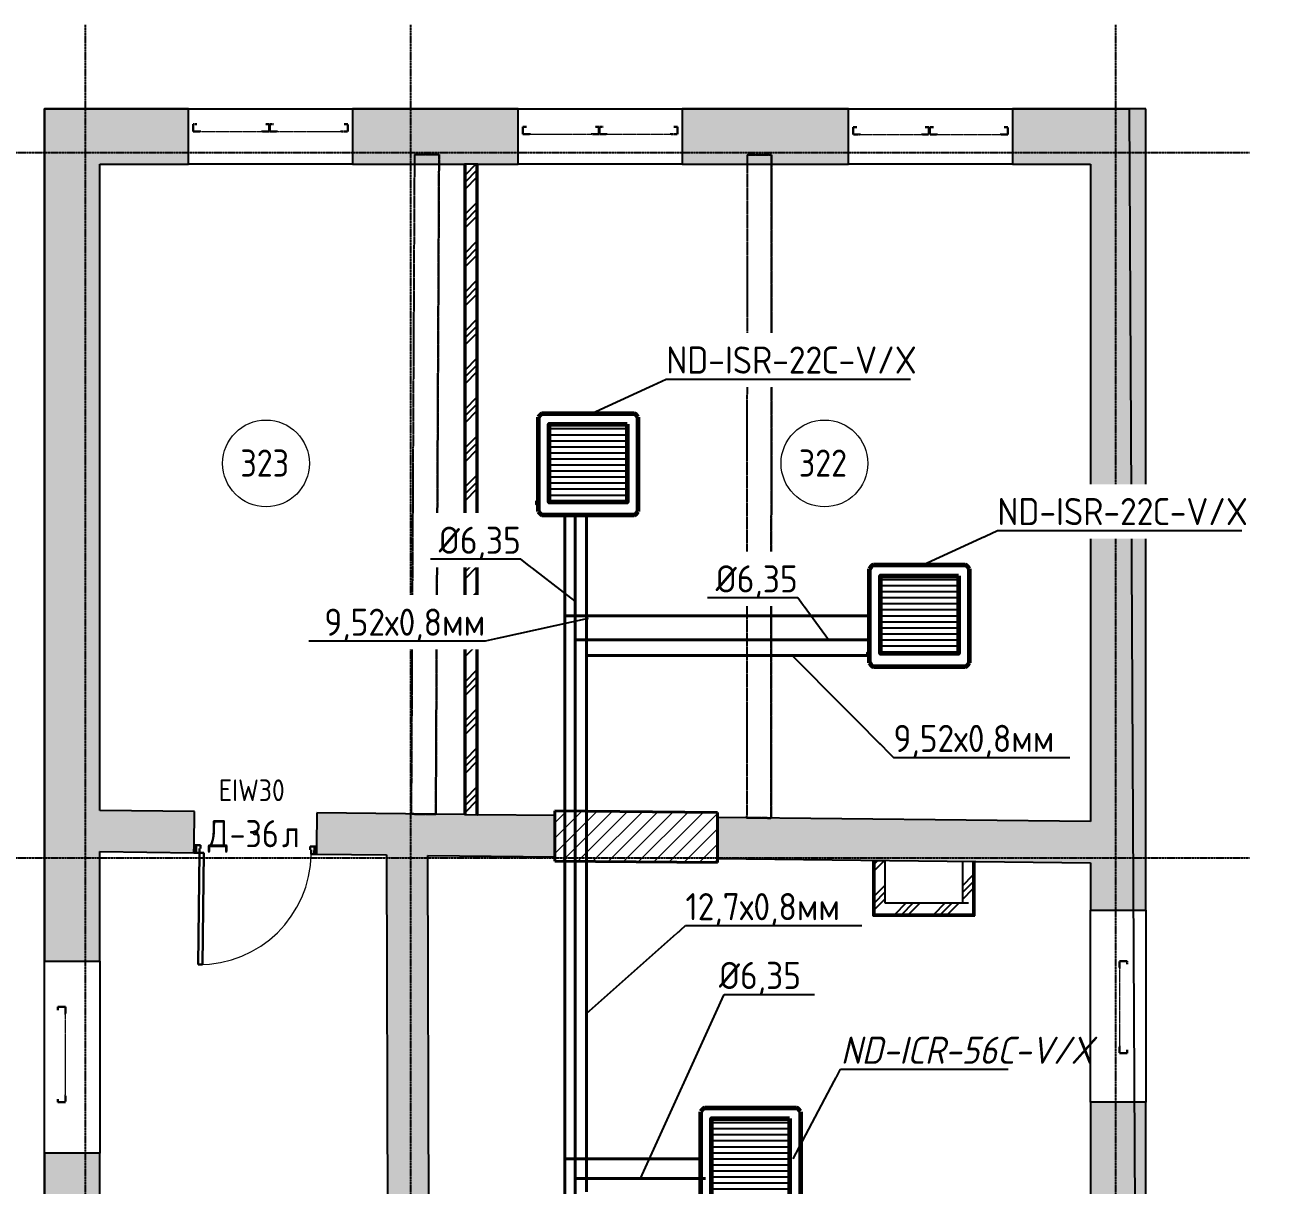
# Model space of a CAD drawing. Header units: millimetres. Extents: x -129048 to 476301, y -5853 to 215316.
# Drawn here: x 261829 to 273272, y 33988 to 44685 of the extents above; entities that cross this region are included whole.
import ezdxf
from ezdxf import colors
from ezdxf.entities.mleader import LeaderData, LeaderLine
from ezdxf.math import Vec2, Vec3

# ---------------------------------------------------------------- set-up
doc = ezdxf.new("R2010")
doc.units = ezdxf.units.MM
for name, pattern in [('ADSK_Линия сетки', [25, 20, -2.5, 0, -2.5]), ('ADSK_Сверху', [4.5, 3, -1.5]), ('ADSK_Снесено', [4.5, 3, -1.5])]:
    doc.linetypes.add(name, pattern=pattern)
for name, color, linetype, lineweight, true_color in [('_ Окна', 5, 'Continuous', 30, 0x0000ff), ('Стены внутренние', 5, 'Continuous', 18, 0x0000ff), ('Стены наружные', 1, 'ADSK_Снесено', 18, 0xff0000), ('Стены штриховка', 5, 'Continuous', 18, 0x0000ff)]:
    doc.layers.add(name, color=color, linetype=linetype, lineweight=lineweight, true_color=true_color)
for name, color, linetype, lineweight in [('GAZLAITER', 1, 'Continuous', 40), ('Двери', 251, 'Continuous', 18), ('Дренаж', 36, 'Continuous', 40), ('Каркас', 7, 'Continuous', 18), ('Кондеи', 6, 'Continuous', 60), ('Марки дверей', 7, 'Continuous', 20), ('Марки помещений', 7, 'Continuous', 20), ('Обратка', 5, 'Continuous', 25), ('Окна', 251, 'Continuous', 18), ('Отсутсвующие МО', 2, 'Continuous', 60), ('Стены', 7, 'Continuous', 18), ('Стены разрез', 7, 'Continuous', 40)]:
    doc.layers.add(name, color=color, linetype=linetype, lineweight=lineweight)
doc.styles.add('GOST Common_1', font='GOST Common_0.ttf', dxfattribs={"width": 0.9, "height": 200})
doc.styles.add('GOST Common_2', font='GOST Common_0.ttf', dxfattribs={"width": 0.9, "height": 250})
doc.styles.add('PIK', font='isocpeur.ttf', dxfattribs={"width": 0.9, "height": 250})
pattern_1 = [(45, (215977.25, 150), (-179.6051, 179.6051), []), (45, (216040.75, 150), (0, 359.2102), []), (45, (215913.75, 150), (0, 359.2102), [])]

# ---------------------------------------------------------------- blocks, each defined once
blk = doc.blocks.new('Витраж-тент со смещением вовне - 60мм 34 сдвиг-2061685-03 План 3-го этажа')
at = {"layer": '_ Окна', "color": 161, "linetype": 'ADSK_Сверху', "true_color": 0xaaaaff}
for p, q in [((-349.5, 25), (-349.5, -45)), ((-349.5, 25), (-315.5, 25)), ((-349.5, -45), (-349.5, 25)), ((349.5, 25), (315.5, 25)), ((349.5, -45), (349.5, 25)), ((349.5, -45), (349.5, 25)), ((-289.5, -45), (-349.5, -45)), ((-289.5, -35), (-289.5, -45)), ((289.5, -35), (289.5, -45)), ((289.5, -45), (349.5, -45))]:
    blk.add_line(p, q, dxfattribs=at)
at = {"layer": 'Окна', "color": 161, "linetype": 'ADSK_Сверху', "true_color": 0xaaaaff}
blk.add_line((-289.5, -45), (289.5, -45), dxfattribs=at)
blk = doc.blocks.new('Витраж-тент со смещением вовне - 60мм 34 сдвиг-2061687-03 План 3-го этажа')
at = {"layer": '_ Окна', "color": 161, "linetype": 'ADSK_Сверху', "true_color": 0xaaaaff}
for p, q in [((-359.5, 25), (-359.5, -45)), ((-359.5, 25), (-325.5, 25)), ((-359.5, -45), (-359.5, 25)), ((359.5, 25), (325.5, 25)), ((359.5, -45), (359.5, 25)), ((359.5, -45), (359.5, 25)), ((-299.5, -45), (-359.5, -45)), ((-299.5, -35), (-299.5, -45)), ((299.5, -35), (299.5, -45)), ((299.5, -45), (359.5, -45))]:
    blk.add_line(p, q, dxfattribs=at)
at = {"layer": 'Окна', "color": 161, "linetype": 'ADSK_Сверху', "true_color": 0xaaaaff}
blk.add_line((-299.5, -45), (299.5, -45), dxfattribs=at)
blk = doc.blocks.new('Витраж-тент со смещением вовне - 60мм 30 сдвиг-1466942-03 План 3-го этажа')
at = {"layer": '_ Окна', "color": 161, "linetype": 'ADSK_Сверху', "true_color": 0xaaaaff}
for p, q in [((-440, 25), (-440, -45)), ((-440, 25), (-410, 25)), ((-440, -45), (-440, 25)), ((440, 25), (410, 25)), ((440, -45), (440, 25)), ((440, -45), (440, 25)), ((-380, -45), (-440, -45)), ((-380, -35), (-380, -45)), ((380, -35), (380, -45)), ((380, -45), (440, -45))]:
    blk.add_line(p, q, dxfattribs=at)
at = {"layer": 'Окна', "color": 161, "linetype": 'ADSK_Сверху', "true_color": 0xaaaaff}
blk.add_line((-380, -45), (380, -45), dxfattribs=at)
blk = doc.blocks.new('Витраж-тент со смещением вовне - 60мм 30 сдвиг-1466951-03 План 3-го этажа')
at = {"layer": '_ Окна', "color": 161, "linetype": 'ADSK_Сверху', "true_color": 0xaaaaff}
for p, q in [((-425, 25), (-425, -45)), ((-425, 25), (-395, 25)), ((-425, -45), (-425, 25)), ((425, 25), (395, 25)), ((425, -45), (425, 25)), ((425, -45), (425, 25)), ((-365, -45), (-425, -45)), ((-365, -35), (-365, -45)), ((365, -35), (365, -45)), ((365, -45), (425, -45))]:
    blk.add_line(p, q, dxfattribs=at)
at = {"layer": 'Окна', "color": 161, "linetype": 'ADSK_Сверху', "true_color": 0xaaaaff}
blk.add_line((-365, -45), (365, -45), dxfattribs=at)
blk = doc.blocks.new('Новые проёмы 3 этаж - Новые проёмы 3 этаж-1676495-03 План 3-го этажа')
at = {"layer": 'Стены'}
h = blk.add_hatch(dxfattribs=at)
h.set_pattern_fill('FP_4', color=256, style=0, pattern_type=2)
h.set_pattern_definition([(45, (0, 0), (-70.71068, 70.71068), [])])
h.paths.add_polyline_path([(52237, 36811), (52237, 37273), (50737, 37290), (50737, 36824), (51296, 36819)])
at = {"layer": 'Стены разрез'}
for p, q in [((52237, 37273), (50737, 37290)), ((50737, 37290), (50737, 36824)), ((52237, 36811), (52237, 37273)), ((50737, 36824), (52237, 36811))]:
    blk.add_line(p, q, dxfattribs=at)
blk = doc.blocks.new('AC_Дверь_Однопольная - Д-36л 1130х2200h-2279790-03 План 3-го этажа')
at = {"layer": 'Двери', "lineweight": 30}
for p, q in [((515, 1220), (475, 1220)), ((475, 1220), (475, 190)), ((515, 190), (515, 1220)), ((-545, 190), (-565, 190)), ((-565, 190), (-565, 120)), ((-565, 120), (-545, 120)), ((-515, 190), (-545, 190)), ((-545, 190), (-545, 120)), ((-545, 120), (-545, 190)), ((-545, 120), (-505, 120)), ((-515, 150), (-515, 190)), ((-505, 150), (-515, 150)), ((-505, 120), (-505, 150)), ((475, 190), (515, 190)), ((515, 150), (505, 150)), ((505, 150), (505, 120)), ((505, 120), (545, 120)), ((545, 190), (515, 190)), ((515, 190), (515, 150)), ((545, 120), (545, 190)), ((565, 190), (545, 190)), ((545, 190), (545, 120)), ((545, 120), (565, 120)), ((565, 120), (565, 190))]:
    blk.add_line(p, q, dxfattribs=at)
at = {"layer": 'Двери'}
blk.add_arc((515, 190), 1030, 90, 180, dxfattribs=at)
blk = doc.blocks.new('ADSK_Марка_Помещение_ОдноЗначение - Номер-247393-03 План 3-го этажа')
at = {"layer": 'Марки помещений'}
blk.add_circle((0, 0), 4, dxfattribs=at)
blk = doc.blocks.new('ADSK_Марка_Дверь - Типоразмер_ADSK_Марка-58376-03 План 3-го этажа')
at = {"layer": 'Марки дверей', "lineweight": 9}
blk.add_circle((0, 0), 0.2, dxfattribs=at)
blk = doc.blocks.new('Фанкйол')
at = {"layer": 'Кондеи', "lineweight": 25}
h = blk.add_hatch(dxfattribs=at)
h.set_pattern_fill('LINE', color=256, scale=11.68, angle=90)
h.set_pattern_definition([(90, (495465.057, -661010.487), (-37.084, 2e-15), [])])
h.paths.add_polyline_path([(20708.9, 22771.3), (20708.9, 22292.3), (21187.9, 22292.3), (21187.9, 22771.3)])
at = {"layer": 'Кондеи'}
for points in [[(20642.8, 22249.6), (20642.8, 22814)], [(20666.2, 22837.4), (21244.8, 22837.4)], [(21268.2, 22814), (21268.2, 22249.7)], [(21244.8, 22226.2), (20666.2, 22226.2)]]:
    blk.add_lwpolyline(points, dxfattribs=at)
blk.add_lwpolyline([(20708.9, 22771.3), (21187.9, 22771.3), (21187.9, 22292.3), (20708.9, 22292.3)], close=True, dxfattribs=at)
for centre, radius, start, end in [((20688.8, 22791.4), 51.3, 116.21469, 153.78806), ((21222.2, 22791.5), 51.2, 26.14279, 63.80121), ((20688.8, 22272.2), 51.3, 206.21194, 243.78531), ((21222.4, 22272), 51, 296.16014, 334.02027)]:
    blk.add_arc(centre, radius, start, end, dxfattribs=at)
at = {"layer": 'Обратка'}
blk.add_lwpolyline([(21199.9, 22226.2), (21183.4, 22226.2), (21183.4, 22209.7), (21199.9, 22209.7)], close=True, dxfattribs=at)

msp = doc.modelspace()

# ---------------------------------------------------------------- hatches: boundary and pattern name
at = {"layer": 'Стены внутренние', "lineweight": 25, "true_color": 0x636466}
h = msp.add_hatch(dxfattribs=at)
h.set_pattern_fill('FP_1', color=251, style=0, pattern_type=2)
h.set_pattern_definition(pattern_1)
h.paths.add_polyline_path([(265993.05562, 37403.07485), (265993.05562, 43399.20652), (265893.05562, 43399.20652), (265893.05562, 37404.20748)])
h = msp.add_hatch(color=251, dxfattribs=at)
h.paths.add_polyline_path([(265163.17605, 37032.44992), (265161.97528, 37412.48789), (264521.9896, 37419.73654), (264518.47868, 37039.75193), (265161.97528, 37032.46352)])
h.paths.add_polyline_path([(263387.75837, 37052.55877), (263392.06207, 37432.5344), (262520.4664, 37442.40632), (262520.4664, 37062.38194), (262602.19011, 37061.45632)])
h = msp.add_hatch(color=251, dxfattribs=at)
h.paths.add_polyline_path([(271652.71087, 36958.94773), (271652.71087, 37338.9721), (268213.98675, 37377.92), (268213.98675, 36997.89563), (271510.28427, 36960.56089)])
h.paths.add_polyline_path([(266713.98675, 37014.88502), (266713.98675, 37394.9094), (265161.97528, 37412.48789), (265163.17605, 37032.44992), (266056.74765, 37022.32909)])
h = msp.add_hatch(color=251, dxfattribs=at)
h.paths.add_polyline_path([(265204.68889, 23893.77805), (265584.687, 23894.97869), (265584.50722, 23951.87837), (265204.50532, 23951.87837)])
h.paths.add_polyline_path([(265274.82377, 25181.87837), (265580.62092, 25181.87837), (265564.07164, 30419.66711), (265184.07405, 30418.30594), (265200.61902, 25181.87837)])
h.paths.add_polyline_path([(265179.75815, 31784.27142), (265559.75575, 31785.63259), (265543.19155, 37028.14576), (265163.17605, 37032.44992), (265174.08924, 33578.46169)])
h = msp.add_hatch(dxfattribs=at)
h.set_pattern_fill('FP_1', color=251, style=0, pattern_type=2)
h.set_pattern_definition(pattern_1)
h.paths.add_polyline_path([(269660.89525, 36586.78828), (269760.89525, 36586.78828), (269760.89525, 36980.37493), (269660.89525, 36981.50756), (269660.89525, 36605.88557)])
h = msp.add_hatch(dxfattribs=at)
h.set_pattern_fill('FP_1', color=251, style=0, pattern_type=2)
h.set_pattern_definition(pattern_1)
h.paths.add_polyline_path([(270519.45457, 36486.78828), (270572.56611, 36486.78828), (270572.56611, 36971.18174), (270472.56611, 36971.18174), (270472.56611, 36486.78828), (270503.75318, 36486.78828)])
h = msp.add_hatch(dxfattribs=at)
h.set_pattern_fill('FP_1', color=251, style=0, pattern_type=2)
h.set_pattern_definition(pattern_1)
h.paths.add_polyline_path([(270472.56611, 36486.78828), (270472.56611, 36586.78828), (269660.89525, 36586.78828), (269660.89525, 36486.78828)])
at = {"layer": 'Стены наружные', "linetype": 'Continuous', "lineweight": 25, "true_color": 0x636466}
h = msp.add_hatch(color=251, dxfattribs=at)
h.paths.add_polyline_path([(271652.71087, 43399.20652), (271652.71087, 43909.20652), (270932.69164, 43909.20652), (270932.69164, 43399.20652)])
h.paths.add_polyline_path([(269422.69164, 43399.20652), (269422.69164, 43909.20652), (267888.13184, 43909.20652), (267888.13184, 43399.20652)])
h.paths.add_polyline_path([(263339.13095, 43399.20652), (263339.13095, 43909.20652), (262010.4664, 43909.20652), (262010.4664, 43399.20652), (262520.4664, 43399.20652)])
h.paths.add_polyline_path([(264849.13095, 43399.20652), (266378.13184, 43399.20652), (266378.13184, 43909.20652), (264849.13095, 43909.20652), (264849.13095, 43564.99636)])
h = msp.add_hatch(color=251, dxfattribs=at)
h.paths.add_polyline_path([(272162.71087, 21011.32158), (272162.71087, 22148.70542), (271652.71087, 22148.70542), (271652.71087, 21013.67631), (271945.10281, 21012.3263)])
h.paths.add_polyline_path([(271807.49883, 23918.70542), (272162.71087, 23918.70542), (272162.71087, 26230.6845), (271652.71087, 26230.6845), (271652.71087, 23918.70542)])
h.paths.add_polyline_path([(271757.76448, 28000.6845), (272162.71087, 28000.6845), (272162.71087, 30433.88967), (271652.71087, 30433.88967), (271652.71087, 28000.6845)])
h.paths.add_polyline_path([(271757.76448, 32203.88967), (272162.71087, 32203.88967), (272162.71087, 34754.15593), (271652.71087, 34754.15593), (271652.71087, 32203.88967)])
h.paths.add_polyline_path([(272162.71087, 36524.15593), (272162.71087, 43909.20652), (271652.71087, 43909.20652), (271652.71087, 36524.15593), (271945.10281, 36524.15593)])
h = msp.add_hatch(color=251, dxfattribs=at)
h.paths.add_polyline_path([(262306.61413, 21084.05859), (262520.4664, 21084.05859), (262520.4664, 22215.52318), (262010.4664, 22215.52318), (262010.4664, 21084.05859)])
h.paths.add_polyline_path([(262399.82977, 23985.52318), (262520.4664, 23985.52318), (262520.4664, 26210.50885), (262010.4664, 26210.50885), (262010.4664, 23985.52318)])
h.paths.add_polyline_path([(262010.4664, 27980.50885), (262520.4664, 27980.50885), (262520.4664, 30265.57482), (262010.4664, 30265.57482), (262010.4664, 29083.80849)])
h.paths.add_polyline_path([(262010.4664, 32035.57482), (262520.4664, 32035.57482), (262520.4664, 34281.62113), (262010.4664, 34281.62113), (262010.4664, 33578.46169)])
h.paths.add_polyline_path([(262371.15171, 36051.62113), (262520.4664, 36051.62113), (262520.4664, 43399.20652), (262010.4664, 43399.20652), (262010.4664, 36051.62113), (262369.83034, 36051.62113)])

# ---------------------------------------------------------------- linework, layer by layer
at = {"linetype": 'ADSK_Линия сетки', "lineweight": 25}
for p, q in [((262387.16465, -2825.79407), (262387.16465, 44684.78674)), ((265387.16465, -2825.79407), (265387.16465, 44684.78674)), ((271887.16465, -2825.79407), (271887.16465, 44684.78674)), ((204891.02955, 43506.78828), (273118.97256, 43506.78828)), ((204891.02955, 37006.78828), (273118.97256, 37006.78828))]:
    msp.add_line(p, q, dxfattribs=at)
at = {"color": 251, "lineweight": 25, "true_color": 0x636466}
msp.add_lwpolyline([(262010.4664, 21084.05859), (262010.4664, 43909.20652), (272009.87193, 43909.20652), (272191.20351, 8682.30207), (265910.655, 8682.30207), (265910.655, 300.23165), (258014.186, 300.23165), (258014.186, 2256.78828), (247213.22785, 2336.47811), (247313.64977, 2335.73719), (247313.64977, -2582.56685), (234949.89798, -2582.56685), (234949.89798, 2336.47811), (224250.2517, 2336.47811), (224250.2517, 422.0206), (216267.75299, 456.78828), (216267.75299, 8679.25245)], dxfattribs=at)
at = {"layer": 'GAZLAITER', "lineweight": 40, "ltscale": 10}
for p, q in [((266902.84577, 34047.83259), (266902.84577, 40164.27896)), ((269616.89642, 39014.6646), (266902.84577, 39014.6646)), ((268105.04317, 34047.83259), (266902.84577, 34047.83259)), ((266902.84577, 34047.83259), (266902.84577, 25891.52691))]:
    msp.add_line(p, q, dxfattribs=at)
at = {"layer": 'GAZLAITER', "color": 5, "lineweight": 40, "ltscale": 10}
for p, q in [((267005.89834, 33927.83392), (267005.89834, 40164.27896)), ((269592.1194, 38869.8693), (267005.89834, 38869.8693))]:
    msp.add_line(p, q, dxfattribs=at)
at = {"layer": 'Дренаж'}
for p, q in [((266807.40068, 40164.27896), (266807.40068, 20253.30168)), ((269616.89642, 39236.42544), (266807.40068, 39236.42544)), ((268061.34188, 34231.46507), (266807.40068, 34231.46507))]:
    msp.add_line(p, q, dxfattribs=at)
at = {"layer": 'Каркас', "color": 251, "linetype": 'ADSK_Сверху', "lineweight": 25, "true_color": 0x636466}
for p, q in [((265420.63429, 43489.48755), (265390.53732, 37409.89914)), ((265420.63429, 43489.48755), (265390.53732, 37409.89914)), ((265647.73151, 43488.36331), (265420.63429, 43489.48755)), ((265420.63429, 43489.48755), (265647.73151, 43488.36331)), ((265617.62737, 37407.32705), (265647.73151, 43488.36331)), ((265647.73151, 43488.36331), (265617.62737, 37407.32705)), ((268488.05003, 43486.73577), (268483.20703, 37374.87074)), ((268488.05003, 43486.73577), (268483.20703, 37374.87074)), ((268713.24996, 43486.55732), (268488.05003, 43486.73577)), ((268488.05003, 43486.73577), (268713.24996, 43486.55732)), ((268708.40508, 37372.32009), (268713.24996, 43486.55732)), ((268713.24996, 43486.55732), (268708.40508, 37372.32009)), ((265390.53732, 37409.89914), (265617.62737, 37407.32705)), ((265617.62737, 37407.32705), (265390.53732, 37409.89914)), ((268483.20703, 37374.87074), (268708.40508, 37372.32009)), ((268708.40508, 37372.32009), (268483.20703, 37374.87074))]:
    msp.add_line(p, q, dxfattribs=at)
at = {"layer": 'Стены внутренние', "color": 251, "lineweight": 25, "true_color": 0x636466}
for p, q in [((265881.05562, 43399.20652), (265881.05562, 37404.3434)), ((266003.05562, 43399.20652), (265883.05562, 43399.20652)), ((266005.05562, 37402.93894), (266005.05562, 43399.20652)), ((263392.06207, 37432.5344), (262520.4664, 37442.40632)), ((263388.55115, 37122.55428), (263392.06207, 37432.5344)), ((264521.9896, 37419.73654), (264518.47868, 37109.75642)), ((265881.05562, 37404.3434), (264521.9896, 37419.73654)), ((265883.05562, 37404.32074), (266003.05562, 37402.96159)), ((266713.98675, 37394.9094), (266005.05562, 37402.93894)), ((266713.98675, 37014.88502), (266713.98675, 37394.9094)), ((271652.71087, 37338.9721), (268213.98675, 37377.92)), ((268213.98675, 37377.92), (268213.98675, 36997.89563)), ((262520.4664, 37062.38194), (263387.75837, 37052.55877)), ((264517.68589, 37039.76091), (265163.17605, 37032.44992)), ((265163.17605, 37032.44992), (265179.75815, 31784.27142)), ((265543.19155, 37028.14576), (266713.98675, 37014.88502)), ((265559.75575, 31785.63259), (265543.19155, 37028.14576)), ((268213.98675, 36997.89563), (271652.71087, 36958.94773)), ((269645.89525, 36981.67745), (269645.89525, 36471.78828)), ((269760.89525, 36586.78828), (269760.89525, 36980.37493)), ((270472.56611, 36972.31436), (270472.56611, 36586.78828)), ((270587.56611, 36471.78828), (270587.56611, 36971.01184)), ((270472.56611, 36586.78828), (269760.89525, 36586.78828)), ((269645.89525, 36471.78828), (270587.56611, 36471.78828))]:
    msp.add_line(p, q, dxfattribs=at)
at = {"layer": 'Стены внутренние', "color": 251, "linetype": 'ADSK_Сверху', "lineweight": 25, "true_color": 0x636466}
for p, q in [((269645.89525, 36981.67745), (269645.89525, 36471.78828)), ((269645.89525, 36981.67745), (269760.89525, 36980.37493)), ((269760.89525, 36586.78828), (269760.89525, 36980.37493)), ((270528.00256, 36586.78828), (269760.89525, 36586.78828)), ((269645.89525, 36471.78828), (270528.00256, 36471.78828))]:
    msp.add_line(p, q, dxfattribs=at)
at = {"layer": 'Стены наружные', "color": 251, "linetype": 'Continuous', "lineweight": 25, "true_color": 0x636466}
for p, q in [((263339.13095, 43909.20652), (262010.4664, 43909.20652)), ((262010.4664, 43909.20652), (262010.4664, 36051.62113)), ((263339.13095, 43399.20652), (263339.13095, 43909.20652)), ((263339.13095, 43909.20652), (264849.13095, 43909.20652)), ((266378.13184, 43909.20652), (264849.13095, 43909.20652)), ((264849.13095, 43909.20652), (264849.13095, 43399.20652)), ((266378.13184, 43399.20652), (266378.13184, 43909.20652)), ((266378.13184, 43909.20652), (267888.13184, 43909.20652)), ((269422.69164, 43909.20652), (267888.13184, 43909.20652)), ((267888.13184, 43909.20652), (267888.13184, 43399.20652)), ((269422.69164, 43399.20652), (269422.69164, 43909.20652)), ((269422.69164, 43909.20652), (270932.69164, 43909.20652)), ((272162.71087, 43909.20652), (270932.69164, 43909.20652)), ((270932.69164, 43909.20652), (270932.69164, 43399.20652)), ((272162.71087, 36524.15593), (272162.71087, 43909.20652)), ((262520.4664, 43399.20652), (263339.13095, 43399.20652)), ((262520.4664, 37442.40632), (262520.4664, 43399.20652)), ((264849.13095, 43399.20652), (263339.13095, 43399.20652)), ((264849.13095, 43399.20652), (265881.05562, 43399.20652)), ((266005.05562, 43399.20652), (266378.13184, 43399.20652)), ((267888.13184, 43399.20652), (266378.13184, 43399.20652)), ((267888.13184, 43399.20652), (269422.69164, 43399.20652)), ((270932.69164, 43399.20652), (269422.69164, 43399.20652)), ((270932.69164, 43399.20652), (271652.71087, 43399.20652)), ((271652.71087, 43399.20652), (271652.71087, 37338.9721)), ((262520.4664, 36051.62113), (262520.4664, 37062.38194)), ((271652.71087, 36958.94773), (271652.71087, 36524.15593)), ((271652.71087, 36524.15593), (272162.71087, 36524.15593)), ((271652.71087, 34754.15593), (271652.71087, 36524.15593)), ((272162.71087, 36524.15593), (272162.71087, 34754.15593)), ((262010.4664, 36051.62113), (262520.4664, 36051.62113)), ((262010.4664, 34281.62113), (262010.4664, 36051.62113)), ((262520.4664, 36051.62113), (262520.4664, 34281.62113)), ((272162.71087, 34754.15593), (271652.71087, 34754.15593)), ((271652.71087, 34754.15593), (271652.71087, 32203.88967)), ((272162.71087, 32203.88967), (272162.71087, 34754.15593)), ((262010.4664, 34281.62113), (262010.4664, 32035.57482)), ((262520.4664, 34281.62113), (262010.4664, 34281.62113)), ((262520.4664, 32035.57482), (262520.4664, 34281.62113))]:
    msp.add_line(p, q, dxfattribs=at)
at = {"layer": 'Стены штриховка', "color": 251, "lineweight": 25, "true_color": 0x636466}
for p, q in [((265883.05562, 43399.20652), (265881.05562, 43399.20652)), ((265883.05562, 37404.32074), (265883.05562, 43399.20652)), ((265893.05562, 37404.20748), (265893.05562, 43399.20652)), ((265993.05562, 37403.07485), (265993.05562, 43399.20652)), ((266005.05562, 43399.20652), (266003.05562, 43399.20652)), ((266003.05562, 37402.96159), (266003.05562, 43399.20652)), ((265881.05562, 37404.3434), (265883.05562, 37404.32074)), ((266003.05562, 37402.96159), (266005.05562, 37402.93894)), ((269654.89525, 36981.57552), (269654.89525, 36480.78828)), ((269660.89525, 36981.50756), (269660.89525, 36486.78828)), ((270572.56611, 36486.78828), (270572.56611, 36971.18174)), ((270578.56611, 36480.78828), (270578.56611, 36971.11378)), ((269654.89525, 36480.78828), (270578.56611, 36480.78828)), ((269660.89525, 36486.78828), (270572.56611, 36486.78828))]:
    msp.add_line(p, q, dxfattribs=at)

# ---------------------------------------------------------------- block references
at = {"layer": '_ Окна', "color": 251, "linetype": 'ADSK_Сверху', "lineweight": 25, "true_color": 0x636466}
for name, p in [('Витраж-тент со смещением вовне - 60мм 34 сдвиг-2061685-03 План 3-го этажа', (263730.63095, 43745.17694)), ('Витраж-тент со смещением вовне - 60мм 34 сдвиг-2061687-03 План 3-го этажа', (264447.63095, 43745.17694)), ('Витраж-тент со смещением вовне - 60мм 34 сдвиг-2061685-03 План 3-го этажа', (266769.63184, 43720.37016)), ('Витраж-тент со смещением вовне - 60мм 34 сдвиг-2061687-03 План 3-го этажа', (267486.63184, 43720.37016)), ('Витраж-тент со смещением вовне - 60мм 34 сдвиг-2061685-03 План 3-го этажа', (269814.19164, 43717.5102)), ('Витраж-тент со смещением вовне - 60мм 34 сдвиг-2061687-03 План 3-го этажа', (270531.19164, 43717.5102))]:
    msp.add_blockref(name, p, dxfattribs=at)
for name, p, rotation in [('Витраж-тент со смещением вовне - 60мм 30 сдвиг-1466951-03 План 3-го этажа', (271965.50146, 35629.15593), 269.9999999999999), ('Витраж-тент со смещением вовне - 60мм 30 сдвиг-1466942-03 План 3-го этажа', (262159.21227, 35191.62113), 90.00000000000078)]:
    msp.add_blockref(name, p, dxfattribs=dict(at, rotation=rotation))
at = {"layer": 'Двери', "color": 251, "lineweight": 25, "true_color": 0x636466, "rotation": 179.3510806039891}
msp.add_blockref('AC_Дверь_Однопольная - Д-36л 1130х2200h-2279790-03 План 3-го этажа', (263954.87398, 37236.14765), dxfattribs=at)
at = {"layer": 'Марки дверей', "color": 251, "lineweight": 25, "true_color": 0x636466, "xscale": 99.99999999999993, "yscale": 99.99999999999993, "zscale": 99.99999999999993}
msp.add_blockref('ADSK_Марка_Дверь - Типоразмер_ADSK_Марка-58376-03 План 3-го этажа', (263954.87398, 37236.14765), dxfattribs=at)
at = {"layer": 'Марки помещений', "color": 251, "lineweight": 25, "true_color": 0x636466, "xscale": 99.99999999999993, "yscale": 99.99999999999993, "zscale": 99.99999999999993}
for p in [(264052.32359, 40641.73309), (269200.44674, 40641.73309)]:
    msp.add_blockref('ADSK_Марка_Помещение_ОдноЗначение - Номер-247393-03 План 3-го этажа', p, dxfattribs=at)
at = {"layer": 'Отсутсвующие МО', "color": 2, "lineweight": 60, "ltscale": 10, "xscale": 1.5, "yscale": 1.5, "zscale": 1.5, "rotation": 270}
for p in [(233224.73776, 72066.58912), (236277.55226, 70669.68874), (234721.99772, 65664.72837)]:
    msp.add_blockref('Фанкйол', p, dxfattribs=at)
at = {"layer": 'Стены', "color": 251, "lineweight": 25, "true_color": 0x636466}
msp.add_blockref('Новые проёмы 3 этаж - Новые проёмы 3 этаж-1676495-03 План 3-го этажа', (215977.2543, 150), dxfattribs=at)

# ---------------------------------------------------------------- texts
at = {"layer": 'Марки дверей', "color": 251, "lineweight": 25, "true_color": 0x636466, "attachment_point": 1}
for s, insert, char_height, width, style in [('EIW30', (263616.29471, 37728.56165), 200, 779.24025, 'GOST Common_1'), ('\\fGOST Common|b0|i0|c204|p34|;\\W.9;Д', (263515.04471, 37353.16074), 250, 245.316375, 'GOST Common_2'), ('-36', (263717.45096, 37353.16074), 250, 584.4301875, 'GOST Common_2'), ('\\fGOST Common|b0|i0|c204|p34|;\\W.9;л', (264199.65408, 37353.16074), 250, 194.8100625, 'GOST Common_2')]:
    msp.add_mtext(s, dxfattribs=dict(at, insert=insert, char_height=char_height, width=width, style=style))
at = {"layer": 'Марки помещений', "color": 251, "lineweight": 25, "true_color": 0x636466, "char_height": 250, "width": 584.4301875, "attachment_point": 1, "style": 'GOST Common_2'}
for s, insert in [('323', (263816.06633, 40769.45816)), ('322', (268964.18948, 40769.45816))]:
    msp.add_mtext(s, dxfattribs=dict(at, insert=insert))

# ---------------------------------------------------------------- next in the draw order: leaders
at = {"layer": 'GAZLAITER', "color": 18, "lineweight": 25, "ltscale": 10, "true_color": 0x000000}
ml = msp.add_multileader_mtext('Standard', dxfattribs=at)
ml.set_content('{\\C256;\\c0;%%C6,35}', color=1, style='PIK')
ml.set_leader_properties()
ml.build(insert=Vec2(0, 0))
ml.multileader.update_dxf_attribs({"text_left_attachment_type": 6, "text_right_attachment_type": 6, "dogleg_length": 0.36, "arrow_head_size": 0.18})
ctx = ml.context
ctx.base_point, ctx.char_height, ctx.arrow_head_size, ctx.landing_gap_size, ctx.plane_origin = Vec3(265692.60168, 39758.24289), 250, 0.18, 0.09, Vec3(263930.07808, 42433.16011)
ctx.left_attachment, ctx.right_attachment, ctx.text_align_type = 6, 6, 2
notes = []
notes.append((ctx, [(1, (1, 1, 0), (266401.89168, 39758.24289), (-1, 0), 0.36, [(0, [(266902.84577, 39370.94803)], 0, [])])]))
ctx.mtext.insert, ctx.mtext.alignment, ctx.mtext.flow_direction = Vec3(266401.44168, 40058.24289), 3, 5
ctx.mtext.has_bg_fill, ctx.mtext.bg_color, ctx.mtext.bg_scale_factor, ctx.mtext.bg_transparency, ctx.mtext.use_window_bg_color = 1, -1027028792, 1.5, 0, 1
ml = msp.add_multileader_mtext('Standard', dxfattribs=at)
ml.set_content('{\\C256;\\c0;%%C6,35}', color=1, style='PIK')
ml.set_leader_properties()
ml.build(insert=Vec2(0, 0))
ml.multileader.update_dxf_attribs({"text_left_attachment_type": 6, "text_right_attachment_type": 6, "dogleg_length": 0.36, "arrow_head_size": 0.18})
ctx = ml.context
ctx.base_point, ctx.char_height, ctx.arrow_head_size, ctx.landing_gap_size, ctx.plane_origin = Vec3(268245.00901, 39401.95946), 250, 0.18, 0.09, Vec3(266263.5011, 42076.87668)
ctx.left_attachment, ctx.right_attachment, ctx.text_align_type = 6, 6, 2
notes.append((ctx, [(1, (1, 1, 0), (268954.29901, 39401.95946), (-1, 0), 0.36, [(0, [(269236.2688, 39014.6646)], 0, [])])]))
ctx.mtext.insert, ctx.mtext.alignment, ctx.mtext.flow_direction = Vec3(268953.84901, 39701.95946), 3, 5
ctx.mtext.has_bg_fill, ctx.mtext.bg_color, ctx.mtext.bg_scale_factor, ctx.mtext.bg_transparency, ctx.mtext.use_window_bg_color = 1, -1027028792, 1.5, 0, 1
ml = msp.add_multileader_mtext('Standard', dxfattribs=at)
ml.set_content('9,52х0,8мм', color=250, style='PIK')
ml.set_leader_properties()
ml.build(insert=Vec2(0, 0))
ml.multileader.update_dxf_attribs({"text_left_attachment_type": 6, "text_right_attachment_type": 6, "dogleg_length": 0.36, "arrow_head_size": 0.18})
ctx = ml.context
ctx.base_point, ctx.char_height, ctx.arrow_head_size, ctx.landing_gap_size, ctx.plane_origin = Vec3(269836.26627, 37931.29307), 250, 0.18, 0.09, Vec3(266900.39451, 40445.55493)
ctx.left_attachment, ctx.right_attachment = 6, 6
notes.append((ctx, [(0, (1, 1, 0), (269835.90627, 37931.29307), (1, 0), 0.36, [(1, [(268902.2224, 38869.8693)], 0, [])])]))
ctx.mtext.insert, ctx.mtext.flow_direction = Vec3(269836.35627, 38231.29307), 5
ctx.mtext.has_bg_fill, ctx.mtext.bg_color, ctx.mtext.bg_scale_factor, ctx.mtext.bg_transparency, ctx.mtext.use_window_bg_color = 1, -1027028792, 1.5, 0, 1
at = {"layer": 'Кондеи', "color": 18, "lineweight": 25, "ltscale": 10, "true_color": 0x000000}
ml = msp.add_multileader_mtext('Standard', dxfattribs=at)
ml.set_content('ND-ISR-22С-V/X', color=250, style='PIK')
ml.set_leader_properties()
ml.build(insert=Vec2(0, 0))
ml.multileader.update_dxf_attribs({"text_left_attachment_type": 6, "text_right_attachment_type": 6, "dogleg_length": 0.36, "arrow_head_size": 0.18})
ctx = ml.context
ctx.base_point, ctx.char_height, ctx.arrow_head_size, ctx.landing_gap_size, ctx.plane_origin = Vec3(267741.9219, 41419.58302), 250, 0.18, 0.09, Vec3(267052.95346, 40890.77203)
ctx.left_attachment, ctx.right_attachment = 6, 6
notes.append((ctx, [(0, (1, 1, 0), (267741.5619, 41419.58302), (1, 0), 0.36, [(0, [(267052.95346, 41102.37121)], 0, [])])]))
ctx.mtext.insert, ctx.mtext.flow_direction = Vec3(267742.0119, 41719.58302), 5
ctx.mtext.has_bg_fill, ctx.mtext.bg_color, ctx.mtext.bg_scale_factor, ctx.mtext.bg_transparency, ctx.mtext.use_window_bg_color = 1, -1027028792, 1.5, 0, 1
ml = msp.add_multileader_mtext('Standard', dxfattribs=at)
ml.set_content('ND-ISR-22С-V/X', color=250, style='PIK')
ml.set_leader_properties()
ml.build(insert=Vec2(0, 0))
ml.multileader.update_dxf_attribs({"text_left_attachment_type": 6, "text_right_attachment_type": 6, "dogleg_length": 0.36, "arrow_head_size": 0.18})
ctx = ml.context
ctx.base_point, ctx.char_height, ctx.arrow_head_size, ctx.landing_gap_size, ctx.plane_origin = Vec3(270794.73641, 40022.68264), 250, 0.18, 0.09, Vec3(270105.76797, 39493.87164)
ctx.left_attachment, ctx.right_attachment = 6, 6
notes.append((ctx, [(0, (1, 1, 0), (270794.37641, 40022.68264), (1, 0), 0.36, [(0, [(270105.76797, 39705.47083)], 0, [])])]))
ctx.mtext.insert, ctx.mtext.flow_direction = Vec3(270794.82641, 40322.68264), 5
ctx.mtext.has_bg_fill, ctx.mtext.bg_color, ctx.mtext.bg_scale_factor, ctx.mtext.bg_transparency, ctx.mtext.use_window_bg_color = 1, -1027028792, 1.5, 0, 1
ml = msp.add_multileader_mtext('Standard', dxfattribs=at)
ml.set_content('{\\fISOCPEUR|b1|i1|c204|p34;ND-ICR-56C-V/X}', color=250, style='PIK')
ml.set_leader_properties()
ml.build(insert=Vec2(0, 0))
ml.multileader.update_dxf_attribs({"text_left_attachment_type": 6, "text_right_attachment_type": 6, "dogleg_length": 0.36, "arrow_head_size": 0.18})
ctx = ml.context
ctx.base_point, ctx.char_height, ctx.arrow_head_size, ctx.landing_gap_size, ctx.plane_origin = Vec3(269350.07608, 35056.75094), 250, 0.18, 0.09, Vec3(268911.14436, 34231.05963)
ctx.left_attachment, ctx.right_attachment = 6, 6
notes.append((ctx, [(0, (1, 1, 0), (269349.71608, 35056.75094), (1, 0), 0.36, [(0, [(268911.14436, 34231.05963)], 0, [])])]))
ctx.mtext.insert, ctx.mtext.width, ctx.mtext.flow_direction = Vec3(269350.16608, 35356.75094), 1527.6142581, 5
ctx.mtext.has_bg_fill, ctx.mtext.bg_color, ctx.mtext.bg_scale_factor, ctx.mtext.bg_transparency, ctx.mtext.use_window_bg_color = 1, -1027028792, 1.5, 0, 1
for ctx, leaders in notes:
    for number, flags, end, landing, length, lines in leaders:
        leader = LeaderData()
        leader.index, (leader.has_last_leader_line, leader.has_dogleg_vector, leader.attachment_direction) = number, flags
        leader.last_leader_point, leader.dogleg_vector, leader.dogleg_length = Vec3(end), Vec3(landing), length
        for number, points, colour, breaks in lines:
            line = LeaderLine()
            line.index, line.vertices, line.color, line.breaks = number, Vec3.list(points), colors.encode_raw_color(colour), breaks
            leader.lines.append(line)
        ctx.leaders.append(leader)

# ---------------------------------------------------------------- next in the draw order: leaders
at = {"layer": 'GAZLAITER', "color": 18, "lineweight": 25, "ltscale": 10, "true_color": 0x000000}
ml = msp.add_multileader_mtext('Standard', dxfattribs=at)
ml.set_content('9,52х0,8мм', color=250, style='PIK')
ml.set_leader_properties()
ml.build(insert=Vec2(0, 0))
ml.multileader.update_dxf_attribs({"text_left_attachment_type": 6, "text_right_attachment_type": 6, "dogleg_length": 0.36, "arrow_head_size": 0.18})
ctx = ml.context
ctx.base_point, ctx.char_height, ctx.arrow_head_size, ctx.landing_gap_size, ctx.plane_origin = Vec3(264655.26021, 39002.81483), 250, 0.18, 0.09, Vec3(265020.66705, 40787.0849)
ctx.left_attachment, ctx.right_attachment, ctx.text_align_type = 6, 6, 2
notes = []
notes.append((ctx, [(1, (1, 1, 0), (266073.30021, 39002.81483), (-1, 0), 0.36, [(1, [(267022.49494, 39211.39926)], 0, [])])]))
ctx.mtext.insert, ctx.mtext.alignment, ctx.mtext.flow_direction = Vec3(266072.85021, 39302.81483), 3, 5
ctx.mtext.has_bg_fill, ctx.mtext.bg_color, ctx.mtext.bg_scale_factor, ctx.mtext.bg_transparency, ctx.mtext.use_window_bg_color = 1, -1027028792, 1.5, 0, 1
ml = msp.add_multileader_mtext('Standard', dxfattribs=at)
ml.set_content('{\\C256;\\c0;%%C6,35}', color=1, style='PIK')
ml.set_leader_properties()
ml.build(insert=Vec2(0, 0))
ml.multileader.update_dxf_attribs({"text_left_attachment_type": 6, "text_right_attachment_type": 6, "dogleg_length": 0.36, "arrow_head_size": 0.18})
ctx = ml.context
ctx.base_point, ctx.char_height, ctx.arrow_head_size, ctx.landing_gap_size, ctx.plane_origin = Vec3(268275.35466, 35746.14913), 250, 0.18, 0.09, Vec3(264531.17678, 37110.04467)
ctx.left_attachment, ctx.right_attachment, ctx.text_align_type = 6, 6, 2
notes.append((ctx, [(0, (1, 1, 0), (268274.99466, 35746.14913), (1, 0), 0.36, [(0, [(267503.94447, 34047.83259)], 0, [])])]))
ctx.mtext.insert, ctx.mtext.alignment, ctx.mtext.flow_direction = Vec3(268984.19466, 36046.14913), 3, 5
ctx.mtext.has_bg_fill, ctx.mtext.bg_color, ctx.mtext.bg_scale_factor, ctx.mtext.bg_transparency, ctx.mtext.use_window_bg_color = 1, -1027028792, 1.5, 0, 1
for ctx, leaders in notes:
    for number, flags, end, landing, length, lines in leaders:
        leader = LeaderData()
        leader.index, (leader.has_last_leader_line, leader.has_dogleg_vector, leader.attachment_direction) = number, flags
        leader.last_leader_point, leader.dogleg_vector, leader.dogleg_length = Vec3(end), Vec3(landing), length
        for number, points, colour, breaks in lines:
            line = LeaderLine()
            line.index, line.vertices, line.color, line.breaks = number, Vec3.list(points), colors.encode_raw_color(colour), breaks
            leader.lines.append(line)
        ctx.leaders.append(leader)

# ---------------------------------------------------------------- next in the draw order: leaders
ml = msp.add_multileader_mtext('Standard', dxfattribs=at)
ml.set_content('12,7х0,8мм', color=250, style='PIK')
ml.set_leader_properties()
ml.build(insert=Vec2(0, 0))
ml.multileader.update_dxf_attribs({"text_left_attachment_type": 6, "text_right_attachment_type": 6, "dogleg_length": 0.36, "arrow_head_size": 0.18})
ctx = ml.context
ctx.base_point, ctx.char_height, ctx.arrow_head_size, ctx.landing_gap_size, ctx.plane_origin = Vec3(267919.21792, 36380.43863), 250, 0.18, 0.09, Vec3(262743.07986, 36927.18918)
ctx.left_attachment, ctx.right_attachment = 6, 6
notes = []
notes.append((ctx, [(0, (1, 1, 0), (267918.85792, 36380.43863), (1, 0), 0.36, [(0, [(267005.89834, 35571.7699)], 0, [])])]))
ctx.mtext.insert, ctx.mtext.flow_direction = Vec3(267919.30792, 36680.43863), 5
ctx.mtext.has_bg_fill, ctx.mtext.bg_color, ctx.mtext.bg_scale_factor, ctx.mtext.bg_transparency, ctx.mtext.use_window_bg_color = 1, -1027028792, 1.5, 0, 1
for ctx, leaders in notes:
    for number, flags, end, landing, length, lines in leaders:
        leader = LeaderData()
        leader.index, (leader.has_last_leader_line, leader.has_dogleg_vector, leader.attachment_direction) = number, flags
        leader.last_leader_point, leader.dogleg_vector, leader.dogleg_length = Vec3(end), Vec3(landing), length
        for number, points, colour, breaks in lines:
            line = LeaderLine()
            line.index, line.vertices, line.color, line.breaks = number, Vec3.list(points), colors.encode_raw_color(colour), breaks
            leader.lines.append(line)
        ctx.leaders.append(leader)

doc.saveas('drawing.dxf')
